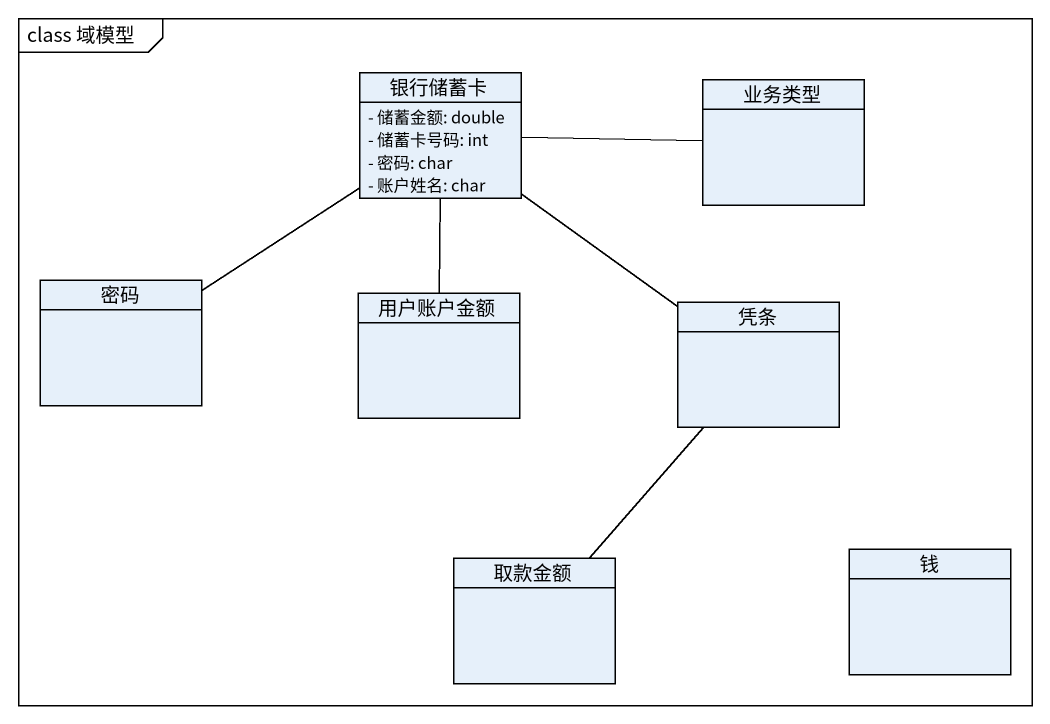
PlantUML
@startuml
mainframe class 域模型
hide circle
hide empty members
skinparam classAttributeIconSize 0
class 银行储蓄卡 {
  - 储蓄金额: double
  - 储蓄卡号码: int
  - 密码: char
  - 账户姓名: char
}
class 业务类型
class 密码
class 用户账户金额
class 凭条
class 取款金额
class 钱
银行储蓄卡 -right- 业务类型
银行储蓄卡 -- 密码
银行储蓄卡 -- 用户账户金额
银行储蓄卡 -- 凭条
凭条 -- 取款金额
@enduml
